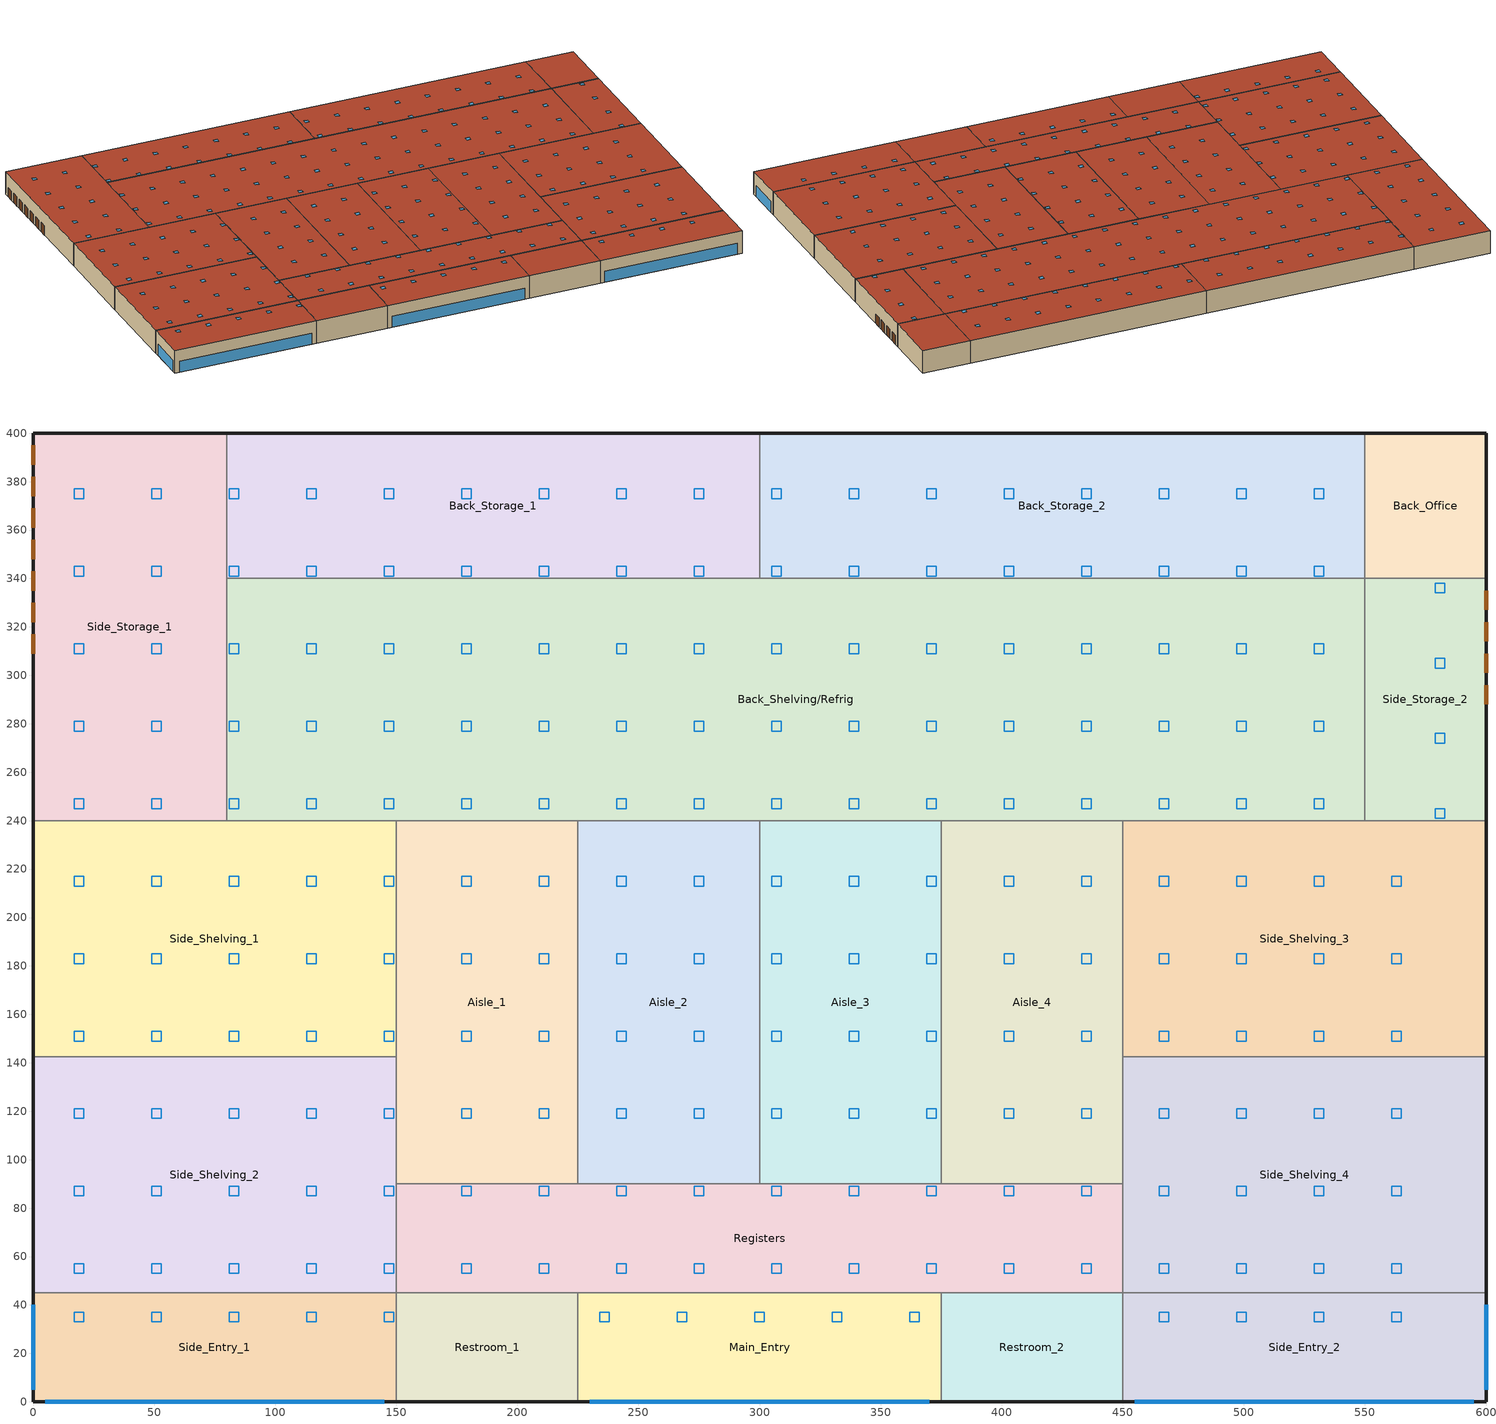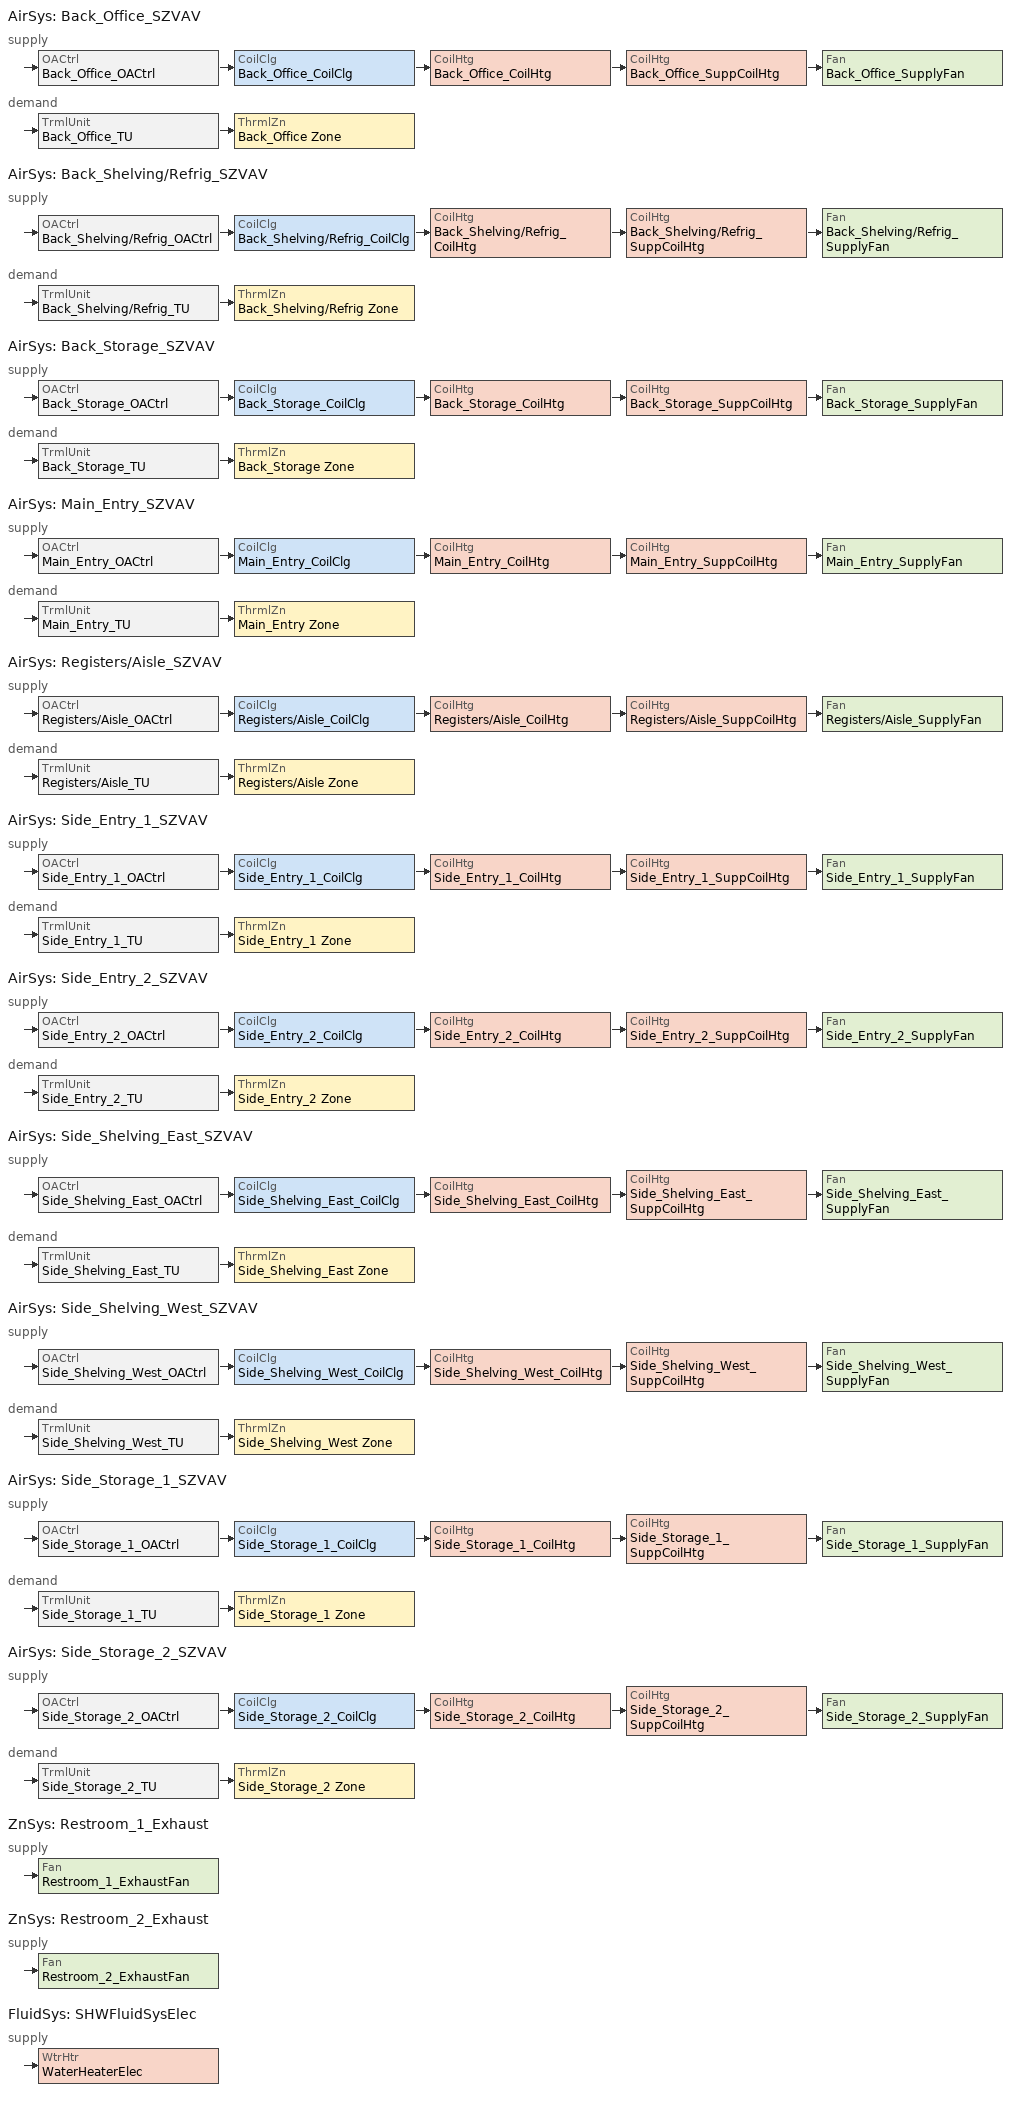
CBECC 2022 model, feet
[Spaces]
Aisle_1
 floor ground (Base_CZ12-SlabOnOrBelowGradeF073): 225,240 225,90 150,90 150,240 z0
 wall to Back_Shelving/Refrig (NACM_Interior Wall): 225,240 150,240 z0:25
 wall to Aisle_2 (NACM_Interior Wall): 225,90 225,240 z0:25
 wall to Registers (NACM_Interior Wall): 150,90 225,90 z0:25
 wall to Side_Shelving_2 (NACM_Interior Wall): 150,142.5 150,90 z0:25
 wall to Side_Shelving_1 (NACM_Interior Wall): 150,240 150,142.5 z0:25
 roof outside (Base_CZ12-FlatNonresWoodFramingAndOtherRoofU034): 225,90 225,240 150,240 150,90 z25
 skylight (Base_AllCZ_Skylt-Gl-CurbMntU58): 181,149 181,153 177,153 177,149 z25; 213,213 213,217 209,217 209,213 z25; 181,213 181,217 177,217 177,213 z25; 181,181 181,185 177,185 177,181 z25; 213,117 213,121 209,121 209,117 z25; 213,181 213,185 209,185 209,181 z25; 181,117 181,121 177,121 177,117 z25; 213,149 213,153 209,153 209,149 z25
Back_Shelving/Refrig
 floor ground (Base_CZ12-SlabOnOrBelowGradeF073): 550,340 550,240 80,240 80,340 z0
 wall to Aisle_2 (NACM_Interior Wall): 225,240 300,240 z0:25
 wall to Aisle_3 (NACM_Interior Wall): 300,240 375,240 z0:25
 wall to Aisle_4 (NACM_Interior Wall): 375,240 450,240 z0:25
 wall to Side_Storage_2 (NACM_Interior Wall): 550,240 550,340 z0:25
 wall to Side_Shelving_3 (NACM_Interior Wall): 450,240 550,240 z0:25
 wall to Side_Shelving_1 (NACM_Interior Wall): 80,240 150,240 z0:25
 wall to Side_Storage_1 (NACM_Interior Wall): 80,340 80,240 z0:25
 wall to Back_Storage_1 (NACM_Interior Wall): 300,340 80,340 z0:25
 wall to Back_Storage_2 (NACM_Interior Wall): 550,340 300,340 z0:25
 roof outside (Base_CZ12-FlatNonresWoodFramingAndOtherRoofU034): 550,240 550,340 80,340 80,240 z25
 skylight (Base_AllCZ_Skylt-Gl-CurbMntU58): 149,245 149,249 145,249 145,245 z25; 213,277 213,281 209,281 209,277 z25; 437,309 437,313 433,313 433,309 z25; 181,309 181,313 177,313 177,309 z25; 533,245 533,249 529,249 529,245 z25; 469,245 469,249 465,249 465,245 z25; 501,245 501,249 497,249 497,245 z25; 245,245 245,249 241,249 241,245 z25; 309,245 309,249 305,249 305,245 z25; 213,245 213,249 209,249 209,245 z25; 309,277 309,281 305,281 305,277 z25; 245,277 245,281 241,281 241,277 z25; 501,277 501,281 497,281 497,277 z25; 469,277 469,281 465,281 465,277 z25; 533,277 533,281 529,281 529,277 z25; 181,277 181,281 177,281 177,277 z25; 117,277 117,281 113,281 113,277 z25; 85,277 85,281 81,281 81,277 z25; 117,245 117,249 113,249 113,245 z25; 405,245 405,249 401,249 401,245 z25; 533,309 533,313 529,313 529,309 z25; 181,245 181,249 177,249 177,245 z25; 341,245 341,249 337,249 337,245 z25; 373,245 373,249 369,249 369,245 z25; 437,245 437,249 433,249 433,245 z25; 469,309 469,313 465,313 465,309 z25; 501,309 501,313 497,313 497,309 z25; 149,277 149,281 145,281 145,277 z25; 405,277 405,281 401,281 401,277 z25; 373,277 373,281 369,281 369,277 z25; 437,277 437,281 433,281 433,277 z25; 341,277 341,281 337,281 337,277 z25; 277,277 277,281 273,281 273,277 z25; 245,309 245,313 241,313 241,309 z25; 309,309 309,313 305,313 305,309 z25; 213,309 213,313 209,313 209,309 z25; 149,309 149,313 145,313 145,309 z25; 405,309 405,313 401,313 401,309 z25; 373,309 373,313 369,313 369,309 z25; 341,309 341,313 337,313 337,309 z25; 277,309 277,313 273,313 273,309 z25; 85,309 85,313 81,313 81,309 z25; 117,309 117,313 113,313 113,309 z25; 277,245 277,249 273,249 273,245 z25; 85,245 85,249 81,249 81,245 z25
Aisle_2
 floor ground (Base_CZ12-SlabOnOrBelowGradeF073): 300,240 300,90 225,90 225,240 z0
 wall to Aisle_3 (NACM_Interior Wall): 300,90 300,240 z0:25
 wall to Registers (NACM_Interior Wall): 225,90 300,90 z0:25
 roof outside (Base_CZ12-FlatNonresWoodFramingAndOtherRoofU034): 300,90 300,240 225,240 225,90 z25
 skylight (Base_AllCZ_Skylt-Gl-CurbMntU58): 277,117 277,121 273,121 273,117 z25; 245,213 245,217 241,217 241,213 z25; 245,149 245,153 241,153 241,149 z25; 277,213 277,217 273,217 273,213 z25; 245,117 245,121 241,121 241,117 z25; 277,149 277,153 273,153 273,149 z25; 277,181 277,185 273,185 273,181 z25; 245,181 245,185 241,185 241,181 z25
Registers
 floor ground (Base_CZ12-SlabOnOrBelowGradeF073): 450,90 450,45 150,45 150,90 z0
 wall to Aisle_3 (NACM_Interior Wall): 375,90 300,90 z0:25
 wall to Aisle_4 (NACM_Interior Wall): 450,90 375,90 z0:25
 wall to Main_Entry (NACM_Interior Wall): 225,45 375,45 z0:25
 wall to Side_Shelving_2 (NACM_Interior Wall): 150,90 150,45 z0:25
 wall to Side_Shelving_4 (NACM_Interior Wall): 450,45 450,90 z0:25
 wall to Restroom_2 (NACM_Interior Wall): 375,45 450,45 z0:25
 wall to Restroom_1 (NACM_Interior Wall): 150,45 225,45 z0:25
 roof outside (Base_CZ12-FlatNonresWoodFramingAndOtherRoofU034): 450,45 450,90 150,90 150,45 z25
 skylight (Base_AllCZ_Skylt-Gl-CurbMntU58): 277,53 277,57 273,57 273,53 z25; 181,85 181,89 177,89 177,85 z25; 181,53 181,57 177,57 177,53 z25; 373,85 373,89 369,89 369,85 z25; 437,85 437,89 433,89 433,85 z25; 245,53 245,57 241,57 241,53 z25; 245,85 245,89 241,89 241,85 z25; 309,53 309,57 305,57 305,53 z25; 213,53 213,57 209,57 209,53 z25; 405,53 405,57 401,57 401,53 z25; 373,53 373,57 369,57 369,53 z25; 437,53 437,57 433,57 433,53 z25; 277,85 277,89 273,89 273,85 z25; 341,53 341,57 337,57 337,53 z25; 213,85 213,89 209,89 209,85 z25; 341,85 341,89 337,89 337,85 z25; 405,85 405,89 401,89 401,85 z25; 309,85 309,89 305,89 305,85 z25
Side_Shelving_2
 floor ground (Base_CZ12-SlabOnOrBelowGradeF073): 150,142.5 150,45 0,45 0,142.5 z0
 wall outside (Base_CZ12-NonresMetalFrameWallU055): 0,142.5 0,45 z0:25
 wall to Side_Entry_1 (NACM_Interior Wall): 0,45 150,45 z0:25
 wall to Side_Shelving_1 (NACM_Interior Wall): 150,142.5 0,142.5 z0:25
 roof outside (Base_CZ12-FlatNonresWoodFramingAndOtherRoofU034): 150,45 150,142.5 0,142.5 0,45 z25
 skylight (Base_AllCZ_Skylt-Gl-CurbMntU58): 85,117 85,121 81,121 81,117 z25; 117,85 117,89 113,89 113,85 z25; 149,53 149,57 145,57 145,53 z25; 117,53 117,57 113,57 113,53 z25; 85,53 85,57 81,57 81,53 z25; 149,85 149,89 145,89 145,85 z25; 53,85 53,89 49,89 49,85 z25; 117,117 117,121 113,121 113,117 z25; 21,117 21,121 17,121 17,117 z25; 53,117 53,121 49,121 49,117 z25; 21,53 21,57 17,57 17,53 z25; 53,53 53,57 49,57 49,53 z25; 149,117 149,121 145,121 145,117 z25; 85,85 85,89 81,89 81,85 z25; 21,85 21,89 17,89 17,85 z25
Side_Shelving_1
 floor ground (Base_CZ12-SlabOnOrBelowGradeF073): 150,240 150,142.5 0,142.5 0,240 z0
 wall outside (Base_CZ12-NonresMetalFrameWallU055): 0,240 0,142.5 z0:25
 wall to Side_Storage_1 (NACM_Interior Wall): 80,240 0,240 z0:25
 roof outside (Base_CZ12-FlatNonresWoodFramingAndOtherRoofU034): 150,142.5 150,240 0,240 0,142.5 z25
 skylight (Base_AllCZ_Skylt-Gl-CurbMntU58): 53,181 53,185 49,185 49,181 z25; 149,213 149,217 145,217 145,213 z25; 85,181 85,185 81,185 81,181 z25; 85,149 85,153 81,153 81,149 z25; 85,213 85,217 81,217 81,213 z25; 21,181 21,185 17,185 17,181 z25; 117,181 117,185 113,185 113,181 z25; 149,149 149,153 145,153 145,149 z25; 53,213 53,217 49,217 49,213 z25; 21,149 21,153 17,153 17,149 z25; 117,213 117,217 113,217 113,213 z25; 53,149 53,153 49,153 49,149 z25; 21,213 21,217 17,217 17,213 z25; 117,149 117,153 113,153 113,149 z25; 149,181 149,185 145,185 145,181 z25
Aisle_3
 floor ground (Base_CZ12-SlabOnOrBelowGradeF073): 375,240 375,90 300,90 300,240 z0
 wall to Aisle_4 (NACM_Interior Wall): 375,90 375,240 z0:25
 roof outside (Base_CZ12-FlatNonresWoodFramingAndOtherRoofU034): 375,90 375,240 300,240 300,90 z25
 skylight (Base_AllCZ_Skylt-Gl-CurbMntU58): 309,181 309,185 305,185 305,181 z25; 373,213 373,217 369,217 369,213 z25; 309,213 309,217 305,217 305,213 z25; 341,149 341,153 337,153 337,149 z25; 373,149 373,153 369,153 369,149 z25; 309,149 309,153 305,153 305,149 z25; 373,117 373,121 369,121 369,117 z25; 341,117 341,121 337,121 337,117 z25; 341,213 341,217 337,217 337,213 z25; 309,117 309,121 305,121 305,117 z25; 373,181 373,185 369,185 369,181 z25; 341,181 341,185 337,185 337,181 z25
Aisle_4
 floor ground (Base_CZ12-SlabOnOrBelowGradeF073): 450,240 450,90 375,90 375,240 z0
 wall to Side_Shelving_3 (NACM_Interior Wall): 450,142.5 450,240 z0:25
 wall to Side_Shelving_4 (NACM_Interior Wall): 450,90 450,142.5 z0:25
 roof outside (Base_CZ12-FlatNonresWoodFramingAndOtherRoofU034): 450,90 450,240 375,240 375,90 z25
 skylight (Base_AllCZ_Skylt-Gl-CurbMntU58): 405,117 405,121 401,121 401,117 z25; 437,213 437,217 433,217 433,213 z25; 437,181 437,185 433,185 433,181 z25; 405,213 405,217 401,217 401,213 z25; 405,181 405,185 401,185 401,181 z25; 437,117 437,121 433,121 433,117 z25; 405,149 405,153 401,153 401,149 z25; 437,149 437,153 433,153 433,149 z25
Side_Shelving_3
 floor ground (Base_CZ12-SlabOnOrBelowGradeF073): 600,240 600,142.5 450,142.5 450,240 z0
 wall outside (Base_CZ12-NonresMetalFrameWallU055): 600,142.5 600,240 z0:25
 wall to Side_Shelving_4 (NACM_Interior Wall): 450,142.5 600,142.5 z0:25
 wall to Side_Storage_2 (NACM_Interior Wall): 600,240 550,240 z0:25
 roof outside (Base_CZ12-FlatNonresWoodFramingAndOtherRoofU034): 600,142.5 600,240 450,240 450,142.5 z25
 skylight (Base_AllCZ_Skylt-Gl-CurbMntU58): 565,181 565,185 561,185 561,181 z25; 469,213 469,217 465,217 465,213 z25; 533,213 533,217 529,217 529,213 z25; 565,213 565,217 561,217 561,213 z25; 565,149 565,153 561,153 561,149 z25; 533,149 533,153 529,153 529,149 z25; 469,149 469,153 465,153 465,149 z25; 501,149 501,153 497,153 497,149 z25; 533,181 533,185 529,185 529,181 z25; 501,181 501,185 497,185 497,181 z25; 501,213 501,217 497,217 497,213 z25; 469,181 469,185 465,185 465,181 z25
Side_Shelving_4
 floor ground (Base_CZ12-SlabOnOrBelowGradeF073): 600,142.5 600,45 450,45 450,142.5 z0
 wall outside (Base_CZ12-NonresMetalFrameWallU055): 600,45 600,142.5 z0:25
 wall to Side_Entry_2 (NACM_Interior Wall): 450,45 600,45 z0:25
 roof outside (Base_CZ12-FlatNonresWoodFramingAndOtherRoofU034): 600,45 600,142.5 450,142.5 450,45 z25
 skylight (Base_AllCZ_Skylt-Gl-CurbMntU58): 565,117 565,121 561,121 561,117 z25; 533,117 533,121 529,121 529,117 z25; 533,53 533,57 529,57 529,53 z25; 469,53 469,57 465,57 465,53 z25; 501,53 501,57 497,57 497,53 z25; 501,85 501,89 497,89 497,85 z25; 501,117 501,121 497,121 497,117 z25; 533,85 533,89 529,89 529,85 z25; 565,85 565,89 561,89 561,85 z25; 565,53 565,57 561,57 561,53 z25; 469,85 469,89 465,89 465,85 z25; 469,117 469,121 465,121 465,117 z25
Back_Office
 floor ground (Base_CZ12-SlabOnOrBelowGradeF073): 600,400 600,340 550,340 550,400 z0
 wall outside (Base_CZ12-NonresMetalFrameWallU055): 600,340 600,400 550,400 z0:25
 wall to Side_Storage_2 (NACM_Interior Wall): 550,340 600,340 z0:25
 wall to Back_Storage_2 (NACM_Interior Wall): 550,400 550,340 z0:25
 roof outside (Base_CZ12-FlatNonresWoodFramingAndOtherRoofU034): 600,340 600,400 550,400 550,340 z25
Side_Storage_2
 floor ground (Base_CZ12-SlabOnOrBelowGradeF073): 600,340 600,240 550,240 550,340 z0
 wall outside (Base_CZ12-NonresMetalFrameWallU055): 600,240 600,340 z0:25
 door (Base_AllCZ_NSwng-ExtDoorU145): 600,288 600,296 / 600,301 600,309 / 600,314 600,322 / 600,327 600,335 z0:10
 roof outside (Base_CZ12-FlatNonresWoodFramingAndOtherRoofU034): 600,240 600,340 550,340 550,240 z25
 skylight (Base_AllCZ_Skylt-Gl-CurbMntU58): 583,334 583,338 579,338 579,334 z25; 583,241 583,245 579,245 579,241 z25; 583,272 583,276 579,276 579,272 z25; 583,303 583,307 579,307 579,303 z25
Back_Storage_2
 floor ground (Base_CZ12-SlabOnOrBelowGradeF073): 550,400 550,340 300,340 300,400 z0
 wall outside (Base_CZ12-NonresMetalFrameWallU055): 550,400 300,400 z0:25
 wall to Back_Storage_1 (NACM_Interior Wall): 300,400 300,340 z0:25
 roof outside (Base_CZ12-FlatNonresWoodFramingAndOtherRoofU034): 550,340 550,400 300,400 300,340 z25
 skylight (Base_AllCZ_Skylt-Gl-CurbMntU58): 373,373 373,377 369,377 369,373 z25; 309,341 309,345 305,345 305,341 z25; 341,373 341,377 337,377 337,373 z25; 533,341 533,345 529,345 529,341 z25; 501,341 501,345 497,345 497,341 z25; 405,341 405,345 401,345 401,341 z25; 405,373 405,377 401,377 401,373 z25; 341,341 341,345 337,345 337,341 z25; 501,373 501,377 497,377 497,373 z25; 469,341 469,345 465,345 465,341 z25; 373,341 373,345 369,345 369,341 z25; 437,341 437,345 433,345 433,341 z25; 309,373 309,377 305,377 305,373 z25; 437,373 437,377 433,377 433,373 z25; 469,373 469,377 465,377 465,373 z25; 533,373 533,377 529,377 529,373 z25
Side_Storage_1
 floor ground (Base_CZ12-SlabOnOrBelowGradeF073): 80,400 80,240 0,240 0,400 z0
 wall outside (Base_CZ12-NonresMetalFrameWallU055): 80,400 0,400 0,240 z0:25
 wall to Back_Storage_1 (NACM_Interior Wall): 80,340 80,400 z0:25
 door (Base_AllCZ_NSwng-ExtDoorU145): 0,395 0,387 / 0,382 0,374 / 0,369 0,361 / 0,356 0,348 / 0,343 0,335 / 0,330 0,322 / 0,317 0,309 z0:10
 roof outside (Base_CZ12-FlatNonresWoodFramingAndOtherRoofU034): 80,240 80,400 0,400 0,240 z25
 skylight (Base_AllCZ_Skylt-Gl-CurbMntU58): 53,373 53,377 49,377 49,373 z25; 21,373 21,377 17,377 17,373 z25; 53,277 53,281 49,281 49,277 z25; 21,277 21,281 17,281 17,277 z25; 53,341 53,345 49,345 49,341 z25; 21,341 21,345 17,345 17,341 z25; 53,245 53,249 49,249 49,245 z25; 21,245 21,249 17,249 17,245 z25; 21,309 21,313 17,313 17,309 z25; 53,309 53,313 49,313 49,309 z25
Back_Storage_1
 floor ground (Base_CZ12-SlabOnOrBelowGradeF073): 300,400 300,340 80,340 80,400 z0
 wall outside (Base_CZ12-NonresMetalFrameWallU055): 300,400 80,400 z0:25
 roof outside (Base_CZ12-FlatNonresWoodFramingAndOtherRoofU034): 300,340 300,400 80,400 80,340 z25
 skylight (Base_AllCZ_Skylt-Gl-CurbMntU58): 117,373 117,377 113,377 113,373 z25; 181,373 181,377 177,377 177,373 z25; 85,373 85,377 81,377 81,373 z25; 149,373 149,377 145,377 145,373 z25; 149,341 149,345 145,345 145,341 z25; 213,341 213,345 209,345 209,341 z25; 213,373 213,377 209,377 209,373 z25; 245,373 245,377 241,377 241,373 z25; 181,341 181,345 177,345 177,341 z25; 117,341 117,345 113,345 113,341 z25; 85,341 85,345 81,345 81,341 z25; 277,341 277,345 273,345 273,341 z25; 245,341 245,345 241,345 241,341 z25; 277,373 277,377 273,377 273,373 z25
Main_Entry
 floor ground (Base_CZ12-SlabOnOrBelowGradeF073): 375,45 375,0 225,0 225,45 z0
 wall outside (Base_CZ12-NonresMetalFrameWallU055): 225,0 375,0 z0:25
 wall to Restroom_2 (NACM_Interior Wall): 375,0 375,45 z0:25
 wall to Restroom_1 (NACM_Interior Wall): 225,45 225,0 z0:25
 window (Base_AllCZ_FixedWindowU34): 230,0 370,0 z0.04:12.04
 roof outside (Base_CZ12-FlatNonresWoodFramingAndOtherRoofU034): 375,0 375,45 225,45 225,0 z25
 skylight (Base_AllCZ_Skylt-Gl-CurbMntU58): 238,33 238,37 234,37 234,33 z25; 270,33 270,37 266,37 266,33 z25; 302,33 302,37 298,37 298,33 z25; 334,33 334,37 330,37 330,33 z25; 366,33 366,37 362,37 362,33 z25
Restroom_2
 floor ground (Base_CZ12-SlabOnOrBelowGradeF073): 450,45 450,0 375,0 375,45 z0
 wall outside (Base_CZ12-NonresMetalFrameWallU055): 375,0 450,0 z0:25
 wall to Side_Entry_2 (NACM_Interior Wall): 450,0 450,45 z0:25
 roof outside (Base_CZ12-FlatNonresWoodFramingAndOtherRoofU034): 450,0 450,45 375,45 375,0 z25
Restroom_1
 floor ground (Base_CZ12-SlabOnOrBelowGradeF073): 225,45 225,0 150,0 150,45 z0
 wall outside (Base_CZ12-NonresMetalFrameWallU055): 150,0 225,0 z0:25
 wall to Side_Entry_1 (NACM_Interior Wall): 150,45 150,0 z0:25
 roof outside (Base_CZ12-FlatNonresWoodFramingAndOtherRoofU034): 225,0 225,45 150,45 150,0 z25
Side_Entry_1
 floor ground (Base_CZ12-SlabOnOrBelowGradeF073): 150,45 150,0 0,0 0,45 z0
 wall outside (Base_CZ12-NonresMetalFrameWallU055): 0,45 0,0 150,0 z0:25
 window (Base_AllCZ_FixedWindowU34): 5,0 145,0 / 0,40 0,5 z0.04:12.04
 roof outside (Base_CZ12-FlatNonresWoodFramingAndOtherRoofU034): 150,0 150,45 0,45 0,0 z25
 skylight (Base_AllCZ_Skylt-Gl-CurbMntU58): 21,33 21,37 17,37 17,33 z25; 53,33 53,37 49,37 49,33 z25; 85,33 85,37 81,37 81,33 z25; 117,33 117,37 113,37 113,33 z25; 149,33 149,37 145,37 145,33 z25
Side_Entry_2
 floor ground (Base_CZ12-SlabOnOrBelowGradeF073): 600,45 600,0 450,0 450,45 z0
 wall outside (Base_CZ12-NonresMetalFrameWallU055): 450,0 600,0 600,45 z0:25
 window (Base_AllCZ_FixedWindowU34): 455,0 595,0 / 600,5 600,40 z0.04:12.04
 roof outside (Base_CZ12-FlatNonresWoodFramingAndOtherRoofU034): 600,0 600,45 450,45 450,0 z25
 skylight (Base_AllCZ_Skylt-Gl-CurbMntU58): 565,33 565,37 561,37 561,33 z25; 533,33 533,37 529,37 529,33 z25; 501,33 501,37 497,37 497,33 z25; 469,33 469,37 465,37 465,33 z25
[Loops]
AirSys 'Back_Office_SZVAV'
 supply: OACtrl 'Back_Office_OACtrl' > CoilClg 'Back_Office_CoilClg' > CoilHtg 'Back_Office_CoilHtg' > CoilHtg 'Back_Office_SuppCoilHtg' > Fan 'Back_Office_SupplyFan'
 demand: TrmlUnit 'Back_Office_TU' > ThrmlZn 'Back_Office Zone'
AirSys 'Back_Shelving/Refrig_SZVAV'
 supply: OACtrl 'Back_Shelving/Refrig_OACtrl' > CoilClg 'Back_Shelving/Refrig_CoilClg' > CoilHtg 'Back_Shelving/Refrig_CoilHtg' > CoilHtg 'Back_Shelving/Refrig_SuppCoilHtg' > Fan 'Back_Shelving/Refrig_SupplyFan'
 demand: TrmlUnit 'Back_Shelving/Refrig_TU' > ThrmlZn 'Back_Shelving/Refrig Zone'
AirSys 'Back_Storage_SZVAV'
 supply: OACtrl 'Back_Storage_OACtrl' > CoilClg 'Back_Storage_CoilClg' > CoilHtg 'Back_Storage_CoilHtg' > CoilHtg 'Back_Storage_SuppCoilHtg' > Fan 'Back_Storage_SupplyFan'
 demand: TrmlUnit 'Back_Storage_TU' > ThrmlZn 'Back_Storage Zone'
AirSys 'Main_Entry_SZVAV'
 supply: OACtrl 'Main_Entry_OACtrl' > CoilClg 'Main_Entry_CoilClg' > CoilHtg 'Main_Entry_CoilHtg' > CoilHtg 'Main_Entry_SuppCoilHtg' > Fan 'Main_Entry_SupplyFan'
 demand: TrmlUnit 'Main_Entry_TU' > ThrmlZn 'Main_Entry Zone'
AirSys 'Registers/Aisle_SZVAV'
 supply: OACtrl 'Registers/Aisle_OACtrl' > CoilClg 'Registers/Aisle_CoilClg' > CoilHtg 'Registers/Aisle_CoilHtg' > CoilHtg 'Registers/Aisle_SuppCoilHtg' > Fan 'Registers/Aisle_SupplyFan'
 demand: TrmlUnit 'Registers/Aisle_TU' > ThrmlZn 'Registers/Aisle Zone'
AirSys 'Side_Entry_1_SZVAV'
 supply: OACtrl 'Side_Entry_1_OACtrl' > CoilClg 'Side_Entry_1_CoilClg' > CoilHtg 'Side_Entry_1_CoilHtg' > CoilHtg 'Side_Entry_1_SuppCoilHtg' > Fan 'Side_Entry_1_SupplyFan'
 demand: TrmlUnit 'Side_Entry_1_TU' > ThrmlZn 'Side_Entry_1 Zone'
AirSys 'Side_Entry_2_SZVAV'
 supply: OACtrl 'Side_Entry_2_OACtrl' > CoilClg 'Side_Entry_2_CoilClg' > CoilHtg 'Side_Entry_2_CoilHtg' > CoilHtg 'Side_Entry_2_SuppCoilHtg' > Fan 'Side_Entry_2_SupplyFan'
 demand: TrmlUnit 'Side_Entry_2_TU' > ThrmlZn 'Side_Entry_2 Zone'
AirSys 'Side_Shelving_East_SZVAV'
 supply: OACtrl 'Side_Shelving_East_OACtrl' > CoilClg 'Side_Shelving_East_CoilClg' > CoilHtg 'Side_Shelving_East_CoilHtg' > CoilHtg 'Side_Shelving_East_SuppCoilHtg' > Fan 'Side_Shelving_East_SupplyFan'
 demand: TrmlUnit 'Side_Shelving_East_TU' > ThrmlZn 'Side_Shelving_East Zone'
AirSys 'Side_Shelving_West_SZVAV'
 supply: OACtrl 'Side_Shelving_West_OACtrl' > CoilClg 'Side_Shelving_West_CoilClg' > CoilHtg 'Side_Shelving_West_CoilHtg' > CoilHtg 'Side_Shelving_West_SuppCoilHtg' > Fan 'Side_Shelving_West_SupplyFan'
 demand: TrmlUnit 'Side_Shelving_West_TU' > ThrmlZn 'Side_Shelving_West Zone'
AirSys 'Side_Storage_1_SZVAV'
 supply: OACtrl 'Side_Storage_1_OACtrl' > CoilClg 'Side_Storage_1_CoilClg' > CoilHtg 'Side_Storage_1_CoilHtg' > CoilHtg 'Side_Storage_1_SuppCoilHtg' > Fan 'Side_Storage_1_SupplyFan'
 demand: TrmlUnit 'Side_Storage_1_TU' > ThrmlZn 'Side_Storage_1 Zone'
AirSys 'Side_Storage_2_SZVAV'
 supply: OACtrl 'Side_Storage_2_OACtrl' > CoilClg 'Side_Storage_2_CoilClg' > CoilHtg 'Side_Storage_2_CoilHtg' > CoilHtg 'Side_Storage_2_SuppCoilHtg' > Fan 'Side_Storage_2_SupplyFan'
 demand: TrmlUnit 'Side_Storage_2_TU' > ThrmlZn 'Side_Storage_2 Zone'
ZnSys 'Restroom_1_Exhaust'
 supply: Fan 'Restroom_1_ExhaustFan'
ZnSys 'Restroom_2_Exhaust'
 supply: Fan 'Restroom_2_ExhaustFan'
FluidSys 'SHWFluidSysElec'
 supply: WtrHtr 'WaterHeaterElec'
[Proj]
RetlLrg-PRMProto-CECStd22: CliZn=ClimateZone1; ZipCode=95519; WeatherStation=CALIFORNIA REDWOOD COAST; HVACAutoSizing=0; CompType=NewComplete; AirBarrier=Air barrier - not verified
[Bldg]
Retail Large: TotStoryCnt=1; AboveGrdStoryCnt=1
[ConsAssm]
Base_CZ12-SlabOnOrBelowGradeF073: CompatibleSurfType=UndergroundFloor; SlabType=UnheatedSlabOnGrade; MatRef[1]=Concrete - 140 lb/ft3 - 6 in.
Base_CZ12-NonresMetalFrameWallU055: CompatibleSurfType=ExteriorWall; MatRef[1]=Stucco - 7/8 in.; MatRef[2]=Compliance Insulation R14.60; MatRef[3]=Compliance Insulation R1.41; MatRef[4]=Compliance Insulation R0.02; MatRef[5]=Compliance Insulation R0.02; MatRef[6]=Air - Metal Wall Framing - 16 or 24 in. OC; MatRef[7]=Gypsum Board - 1/2 in.
NACM_Interior Wall: CompatibleSurfType=InteriorWall; MatRef[1]=Gypsum Board - 5/8 in.; MatRef[2]=Air - Metal Wall Framing - 16 or 24 in. OC; MatRef[3]=Gypsum Board - 5/8 in.
Base_CZ12-FlatNonresWoodFramingAndOtherRoofU034: CompatibleSurfType=Roof; MatRef[1]=Metal Standing Seam - 1/16 in.; MatRef[2]=Compliance Insulation R28.63; CRRCInitialRefl=0.63; CRRCAgedRefl=0.63; CRRCInitialEmit=0.75; CRRCAgedEmit=0.75; CRRCProdID=XXXX-XXXX
[Mat]
Name | CodeCat | CodeItem
Stucco - 7/8 in. | Plastering Materials | Stucco - 7/8 in.
Air - Metal Wall Framing - 16 or 24 in. OC | Air | Air - Metal Wall Framing - 16 or 24 in. OC
Gypsum Board - 1/2 in. | Bldg Board and Siding | Gypsum Board - 1/2 in.
Concrete - 140 lb/ft3 - 6 in. | Concrete | Concrete - 140 lb/ft3 - 6 in.
Metal Standing Seam - 1/16 in. | Roofing | Metal Standing Seam - 1/16 in.
Compliance Insulation R28.63 | Insulation Board | Compliance Insulation R28.63
Gypsum Board - 5/8 in. | Bldg Board and Siding | Gypsum Board - 5/8 in.
Compliance Insulation R14.60 | Insulation Board | Compliance Insulation R14.60
Compliance Insulation R1.41 | Insulation Board | Compliance Insulation R1.41
Compliance Insulation R0.02 | Insulation Board | Compliance Insulation R0.02
[FenCons] FenProdType=FixedWindow; AssmContext=Manufactured; CertificationMthd=NFRCRated
Name | FenType | SHGC | UFactor | VT | SkyltGlz | SkyltCurb
Base_AllCZ_FixedWindowU34 | VerticalFenestration | 0.22 | 0.34 | 0.42
Base_AllCZ_Skylt-Gl-CurbMntU58 | Skylight | 0.25 | 0.58 | 0.49 | Glass | CurbMounted
[DrCons]
Base_AllCZ_NSwng-ExtDoorU145: CertificationMthd=NFRCRated; UFactor=1.45; Open=NonSwinging
[Story]
Building Story 1
[Spc] Story=Building Story 1
Name | ThrmlZnRef | Vol | SpcFuncDefaultsRef | SHWFluidSegRef | SecSide100PctControlled | CondgType | ExhNumFixtures | SkyltReqExcpt
Aisle_1; Aisle_2; Aisle_3; Aisle_4 | Registers/Aisle Zone | 281250 | Retail_SpcFunc Def | SHWSupplyElec
Back_Office | Back_Office Zone | 75000 | Office_SpcFunc Def | SHWSupplyElec
Back_Shelving/Refrig | Back_Shelving/Refrig Zone | 1.175e+06 | Retail_SpcFunc Def | SHWSupplyElec
Back_Storage_1 | Back_Storage Zone | 330000 | Storage_SpcFunc Def
Back_Storage_2 | Back_Storage Zone | 375000 | Storage_SpcFunc Def
Main_Entry | Main_Entry Zone | 168750 | Main Entry/Entries_SpcFunc Def | SHWSupplyElec | 1
Registers | Registers/Aisle Zone | 337500 | Retail_SpcFunc Def | SHWSupplyElec
Restroom_1 | Restroom_1 Zone | 84375 | Restrooms_SpcFunc Def |  |  | IndirectlyConditioned | 10
Restroom_2 | Restroom_2 Zone |  | Restrooms_SpcFunc Def |  |  | IndirectlyConditioned | 10
Side_Entry_1 | Side_Entry_1 Zone | 168750 | Main Entry/Entries_SpcFunc Def | SHWSupplyElec | 1 |  |  | FutureWalls
Side_Entry_2 | Side_Entry_2 Zone | 168750 | Main Entry/Entries_SpcFunc Def | SHWSupplyElec | 1
Side_Shelving_1; Side_Shelving_2 | Side_Shelving_West Zone | 365625 | Retail_SpcFunc Def | SHWSupplyElec
Side_Shelving_3; Side_Shelving_4 | Side_Shelving_East Zone | 365625 | Retail_SpcFunc Def | SHWSupplyElec
Side_Storage_1 | Side_Storage_1 Zone | 320000 | Storage_SpcFunc Def
Side_Storage_2 | Side_Storage_2 Zone | 125000 | Storage_SpcFunc Def
[ThrmlZn]
Name | Type | PriAirCondgSysRef[1] | VentCtrlMthd | ExhSysRef | OperableWinHaveInterlock
Back_Office Zone | Conditioned | Back_Office_SZVAV
Back_Shelving/Refrig Zone | Conditioned | Back_Shelving/Refrig_SZVAV
Back_Storage Zone | Conditioned | Back_Storage_SZVAV
Main_Entry Zone | Conditioned | Main_Entry_SZVAV | CO2Sensors
Registers/Aisle Zone | Conditioned | Registers/Aisle_SZVAV
Restroom_1 Zone | Unconditioned |  |  | Restroom_1_Exhaust
Restroom_2 Zone | Unconditioned |  |  | Restroom_2_Exhaust
Side_Entry_1 Zone | Conditioned | Side_Entry_1_SZVAV | CO2Sensors
Side_Entry_2 Zone | Conditioned | Side_Entry_2_SZVAV | CO2Sensors
Side_Shelving_East Zone | Conditioned | Side_Shelving_East_SZVAV
Side_Shelving_West Zone | Conditioned | Side_Shelving_West_SZVAV
Side_Storage_1 Zone | Conditioned | Side_Storage_1_SZVAV |  |  | 1
Side_Storage_2 Zone | Conditioned | Side_Storage_2_SZVAV |  |  | 1
[AirSys] Type=SZVAVHP
Name | CtrlZnRef | Cnt
Back_Office_SZVAV | Back_Office Zone
Back_Shelving/Refrig_SZVAV | Back_Shelving/Refrig Zone | 8
Back_Storage_SZVAV | Back_Storage Zone | 4
Main_Entry_SZVAV | Main_Entry Zone | 2
Registers/Aisle_SZVAV | Registers/Aisle Zone | 8
Side_Entry_1_SZVAV | Side_Entry_1 Zone | 2
Side_Entry_2_SZVAV | Side_Entry_2 Zone | 2
Side_Shelving_East_SZVAV | Side_Shelving_East Zone | 4
Side_Shelving_West_SZVAV | Side_Shelving_West Zone | 4
Side_Storage_1_SZVAV | Side_Storage_1 Zone | 2
Side_Storage_2_SZVAV | Side_Storage_2 Zone
[AirSeg]
Name | Sys | Type
Back_Office_Supply | Back_Office_SZVAV | Supply
Back_Office_Return | Back_Office_SZVAV
Back_Shelving/Refrig_Supply | Back_Shelving/Refrig_SZVAV | Supply
Back_Shelving/Refrig_Return | Back_Shelving/Refrig_SZVAV
Back_Storage_Supply | Back_Storage_SZVAV | Supply
Back_Storage_Return | Back_Storage_SZVAV
Main_Entry_Supply | Main_Entry_SZVAV | Supply
Main_Entry_Return | Main_Entry_SZVAV
Registers/Aisle_Supply | Registers/Aisle_SZVAV | Supply
Registers/Aisle_Return | Registers/Aisle_SZVAV
Side_Entry_1_Supply | Side_Entry_1_SZVAV | Supply
Side_Entry_1_Return | Side_Entry_1_SZVAV
Side_Entry_2_Supply | Side_Entry_2_SZVAV | Supply
Side_Entry_2_Return | Side_Entry_2_SZVAV
Side_Shelving_East_Supply | Side_Shelving_East_SZVAV | Supply
Side_Shelving_East_Return | Side_Shelving_East_SZVAV
Side_Shelving_West_Supply | Side_Shelving_West_SZVAV | Supply
Side_Shelving_West_Return | Side_Shelving_West_SZVAV
Side_Storage_1_Supply | Side_Storage_1_SZVAV | Supply
Side_Storage_1_Return | Side_Storage_1_SZVAV
Side_Storage_2_Supply | Side_Storage_2_SZVAV | Supply
Side_Storage_2_Return | Side_Storage_2_SZVAV
[CoilClg] Type=DirectExpansion; NumClgStages=2
Name | Sys
Back_Office_CoilClg | Back_Office_SZVAV
Back_Shelving/Refrig_CoilClg | Back_Shelving/Refrig_SZVAV
Back_Storage_CoilClg | Back_Storage_SZVAV
Main_Entry_CoilClg | Main_Entry_SZVAV
Registers/Aisle_CoilClg | Registers/Aisle_SZVAV
Side_Entry_1_CoilClg | Side_Entry_1_SZVAV
Side_Entry_2_CoilClg | Side_Entry_2_SZVAV
Side_Shelving_East_CoilClg | Side_Shelving_East_SZVAV
Side_Shelving_West_CoilClg | Side_Shelving_West_SZVAV
Side_Storage_1_CoilClg | Side_Storage_1_SZVAV
Side_Storage_2_CoilClg | Side_Storage_2_SZVAV
[CoilHtg]
Name | Sys | Type | HtPumpSuppCoilHtgRef
Back_Office_CoilHtg | Back_Office_SZVAV | HeatPump | Back_Office_SuppCoilHtg
Back_Office_SuppCoilHtg | Back_Office_SZVAV | Resistance
Back_Shelving/Refrig_CoilHtg | Back_Shelving/Refrig_SZVAV | HeatPump | Back_Shelving/Refrig_SuppCoilHtg
Back_Shelving/Refrig_SuppCoilHtg | Back_Shelving/Refrig_SZVAV | Resistance
Back_Storage_CoilHtg | Back_Storage_SZVAV | HeatPump | Back_Storage_SuppCoilHtg
Back_Storage_SuppCoilHtg | Back_Storage_SZVAV | Resistance
Main_Entry_CoilHtg | Main_Entry_SZVAV | HeatPump | Main_Entry_SuppCoilHtg
Main_Entry_SuppCoilHtg | Main_Entry_SZVAV | Resistance
Registers/Aisle_CoilHtg | Registers/Aisle_SZVAV | HeatPump | Registers/Aisle_SuppCoilHtg
Registers/Aisle_SuppCoilHtg | Registers/Aisle_SZVAV | Resistance
Side_Entry_1_CoilHtg | Side_Entry_1_SZVAV | HeatPump | Side_Entry_1_SuppCoilHtg
Side_Entry_1_SuppCoilHtg | Side_Entry_1_SZVAV | Resistance
Side_Entry_2_CoilHtg | Side_Entry_2_SZVAV | HeatPump | Side_Entry_2_SuppCoilHtg
Side_Entry_2_SuppCoilHtg | Side_Entry_2_SZVAV | Resistance
Side_Shelving_East_CoilHtg | Side_Shelving_East_SZVAV | HeatPump | Side_Shelving_East_SuppCoilHtg
Side_Shelving_East_SuppCoilHtg | Side_Shelving_East_SZVAV | Resistance
Side_Shelving_West_CoilHtg | Side_Shelving_West_SZVAV | HeatPump | Side_Shelving_West_SuppCoilHtg
Side_Shelving_West_SuppCoilHtg | Side_Shelving_West_SZVAV | Resistance
Side_Storage_1_CoilHtg | Side_Storage_1_SZVAV | HeatPump | Side_Storage_1_SuppCoilHtg
Side_Storage_1_SuppCoilHtg | Side_Storage_1_SZVAV | Resistance
Side_Storage_2_CoilHtg | Side_Storage_2_SZVAV | HeatPump | Side_Storage_2_SuppCoilHtg
Side_Storage_2_SuppCoilHtg | Side_Storage_2_SZVAV | Resistance
[Fan]
Name | Sys | CtrlMthd
Back_Office_SupplyFan | Back_Office_SZVAV | VariableSpeedDrive
Back_Shelving/Refrig_SupplyFan | Back_Shelving/Refrig_SZVAV | VariableSpeedDrive
Back_Storage_SupplyFan | Back_Storage_SZVAV | VariableSpeedDrive
Main_Entry_SupplyFan | Main_Entry_SZVAV | VariableSpeedDrive
Registers/Aisle_SupplyFan | Registers/Aisle_SZVAV | VariableSpeedDrive
Side_Entry_1_SupplyFan | Side_Entry_1_SZVAV | VariableSpeedDrive
Side_Entry_2_SupplyFan | Side_Entry_2_SZVAV | VariableSpeedDrive
Side_Shelving_East_SupplyFan | Side_Shelving_East_SZVAV | VariableSpeedDrive
Side_Shelving_West_SupplyFan | Side_Shelving_West_SZVAV | VariableSpeedDrive
Side_Storage_1_SupplyFan | Side_Storage_1_SZVAV | VariableSpeedDrive
Side_Storage_2_SupplyFan | Side_Storage_2_SZVAV | VariableSpeedDrive
Restroom_1_ExhaustFan | Restroom_1_Exhaust
Restroom_2_ExhaustFan | Restroom_2_Exhaust
[OACtrl] EconoCtrlMthd=FixedDryBulb; EconoIntegration=Integrated; EconoHiTempLockout=75
Name | Sys | AirSegSupRef | AirSegRetRef
Back_Office_OACtrl | Back_Office_SZVAV | Back_Office_Supply | Back_Office_Return
Back_Shelving/Refrig_OACtrl | Back_Shelving/Refrig_SZVAV | Back_Shelving/Refrig_Supply | Back_Shelving/Refrig_Return
Back_Storage_OACtrl | Back_Storage_SZVAV | Back_Storage_Supply | Back_Storage_Return
Main_Entry_OACtrl | Main_Entry_SZVAV | Main_Entry_Supply | Main_Entry_Return
Registers/Aisle_OACtrl | Registers/Aisle_SZVAV | Registers/Aisle_Supply | Registers/Aisle_Return
Side_Entry_1_OACtrl | Side_Entry_1_SZVAV | Side_Entry_1_Supply | Side_Entry_1_Return
Side_Entry_2_OACtrl | Side_Entry_2_SZVAV | Side_Entry_2_Supply | Side_Entry_2_Return
Side_Shelving_East_OACtrl | Side_Shelving_East_SZVAV | Side_Shelving_East_Supply | Side_Shelving_East_Return
Side_Shelving_West_OACtrl | Side_Shelving_West_SZVAV | Side_Shelving_West_Supply | Side_Shelving_West_Return
Side_Storage_1_OACtrl | Side_Storage_1_SZVAV | Side_Storage_1_Supply | Side_Storage_1_Return
Side_Storage_2_OACtrl | Side_Storage_2_SZVAV | Side_Storage_2_Supply | Side_Storage_2_Return
[TrmlUnit] Type=Uncontrolled
Name | Sys | ZnServedRef | PriAirSegRef
Back_Office_TU | Back_Office_SZVAV | Back_Office Zone | Back_Office_Supply
Back_Shelving/Refrig_TU | Back_Shelving/Refrig_SZVAV | Back_Shelving/Refrig Zone | Back_Shelving/Refrig_Supply
Back_Storage_TU | Back_Storage_SZVAV | Back_Storage Zone | Back_Storage_Supply
Main_Entry_TU | Main_Entry_SZVAV | Main_Entry Zone | Main_Entry_Supply
Registers/Aisle_TU | Registers/Aisle_SZVAV | Registers/Aisle Zone | Registers/Aisle_Supply
Side_Entry_1_TU | Side_Entry_1_SZVAV | Side_Entry_1 Zone | Side_Entry_1_Supply
Side_Entry_2_TU | Side_Entry_2_SZVAV | Side_Entry_2 Zone | Side_Entry_2_Supply
Side_Shelving_East_TU | Side_Shelving_East_SZVAV | Side_Shelving_East Zone | Side_Shelving_East_Supply
Side_Shelving_West_TU | Side_Shelving_West_SZVAV | Side_Shelving_West Zone | Side_Shelving_West_Supply
Side_Storage_1_TU | Side_Storage_1_SZVAV | Side_Storage_1 Zone | Side_Storage_1_Supply
Side_Storage_2_TU | Side_Storage_2_SZVAV | Side_Storage_2 Zone | Side_Storage_2_Supply
[ZnSys] Type=Exhaust
Restroom_1_Exhaust; Restroom_2_Exhaust
[SpcFuncDefaults]
Name | SpcFunc | SHWFluidSegRef
Retail_SpcFunc Def | Retail Sales Area (Retail Merchandise Sales)
Office_SpcFunc Def | Office Area (>250 square feet)
Storage_SpcFunc Def | Storage, Commercial/Industrial (Warehouse) | SHWSupplyElec
Restrooms_SpcFunc Def | Restrooms
Main Entry/Entries_SpcFunc Def | Lobby, Main Entry
[FluidSys]
SHWFluidSysElec: Type=ServiceHotWater
[FluidSeg] Sys=SHWFluidSysElec
Name | Type | Src
SHWSupplyElec | PrimarySupply
SHWMakeupElec | MakeupFluid | MunicipalWater
[WtrHtr]
WaterHeaterElec: Sys=SHWFluidSysElec; FluidSegOutRef=SHWSupplyElec; FluidSegMakeupRef=SHWMakeupElec; FuelSrc=Electricity
[PVArray]
T24 PVArray: DCSysSize=585.44
[Batt]
T24 Batt: MaxCap=543.179; Ctrl=Time of Use; MaxChrgPwr=153.11; MaxDschrgPwr=153.11
